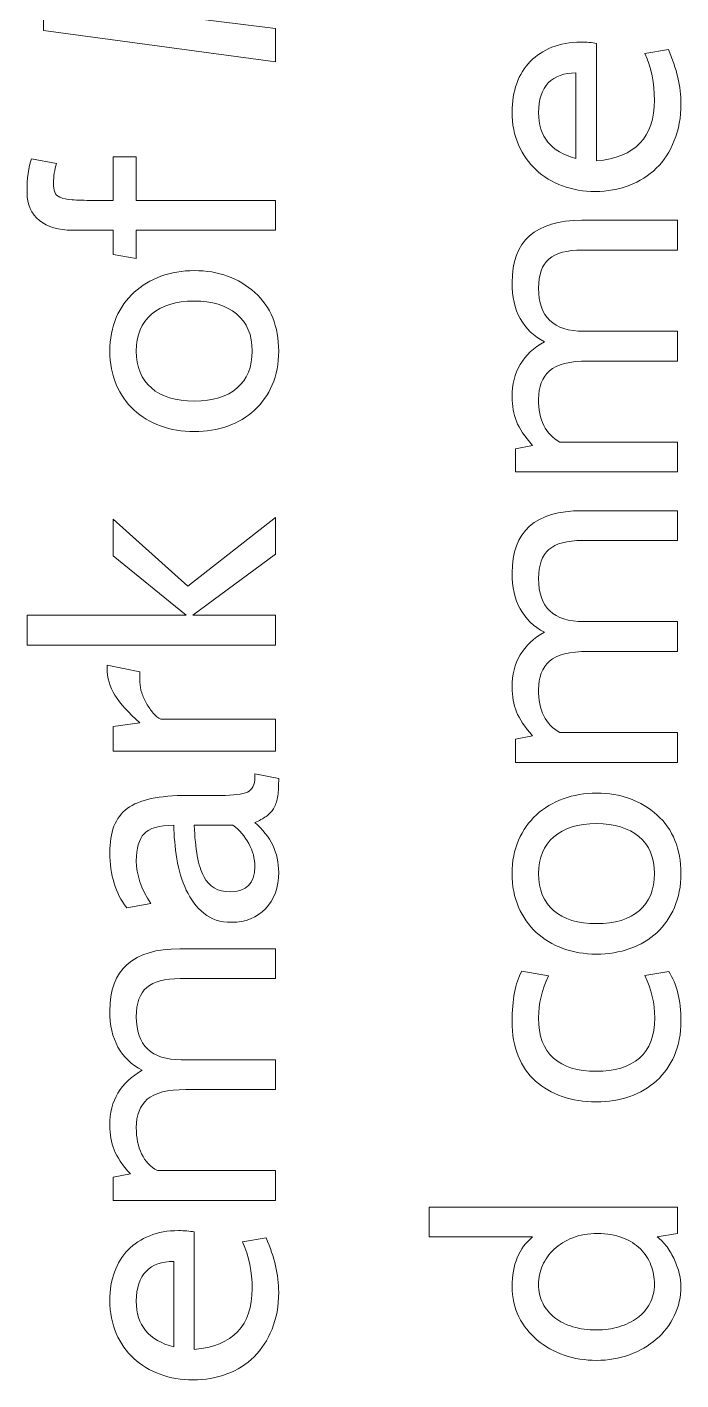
# Model space of a CAD drawing. Header units: centimetres. Extents: x -24 to 24.1, y -20.7 to 0.5.
# Drawn here: x 5.1704 to 5.3798, y -18.4395 to -18.0062 of the extents above; entities that cross this region are included whole.
import ezdxf

# ---------------------------------------------------------------- set-up
doc = ezdxf.new("R2010")
doc.units = ezdxf.units.CM
doc.header["$MEASUREMENT"] = 0
doc.layers.add('Layer 1', color=7, linetype='Continuous')

msp = doc.modelspace()

# ---------------------------------------------------------------- linework, layer by layer
at = {"layer": 'Layer 1', "color": 250, "lineweight": 9}
for points, knots in [([(5.24993, -17.941355), (5.24993, -17.941355), (5.24993, -17.951965), (5.24993, -17.951965), (5.24993, -17.951965), (5.24993, -17.951965), (5.19383, -17.958965), (5.19383, -17.958965), (5.19383, -17.958965), (5.19383, -17.958965), (5.23232, -17.979115), (5.23232, -17.979115), (5.23232, -17.979115), (5.23232, -17.979115), (5.19383, -17.999685), (5.19383, -17.999685), (5.19383, -17.999685), (5.19383, -17.999685), (5.24993, -18.006685), (5.24993, -18.006685), (5.24993, -18.006685), (5.24993, -18.006685), (5.24993, -18.017295), (5.24993, -18.017295), (5.24993, -18.017295), (5.24993, -18.017295), (5.17569, -18.007325), (5.17569, -18.007325), (5.17569, -18.007325), (5.17569, -18.007325), (5.17569, -17.998735), (5.17569, -17.998735), (5.17569, -17.998735), (5.17569, -17.998735), (5.21249, -17.979215), (5.21249, -17.979215), (5.21249, -17.979215), (5.21249, -17.979215), (5.17569, -17.959915), (5.17569, -17.959915), (5.17569, -17.959915), (5.17569, -17.959915), (5.17569, -17.951215), (5.17569, -17.951215), (5.17569, -17.951215), (5.17569, -17.951215), (5.24993, -17.941355), (5.24993, -17.941355)], [0, 0, 0, 0, 0.0769231, 0.0769231, 0.0769231, 0.0769231, 0.1538462, 0.1538462, 0.1538462, 0.1538462, 0.2307692, 0.2307692, 0.2307692, 0.2307692, 0.3076923, 0.3076923, 0.3076923, 0.3076923, 0.3846154, 0.3846154, 0.3846154, 0.3846154, 0.4615385, 0.4615385, 0.4615385, 0.4615385, 0.5384615, 0.5384615, 0.5384615, 0.5384615, 0.6153846, 0.6153846, 0.6153846, 0.6153846, 0.6923077, 0.6923077, 0.6923077, 0.6923077, 0.7692308, 0.7692308, 0.7692308, 0.7692308, 0.8461538, 0.8461538, 0.8461538, 0.8461538, 1, 1, 1, 1]), ([(5.3528, -18.011465), (5.3528, -18.011465), (5.3528, -18.049105), (5.3528, -18.049105), (5.3528, -18.049105), (5.36518, -18.047975), (5.37136, -18.041475), (5.37136, -18.029595), (5.37136, -18.029595), (5.37136, -18.024295), (5.37034, -18.019305), (5.36829, -18.014645), (5.36829, -18.014645), (5.36829, -18.014645), (5.37582, -18.013365), (5.37582, -18.013365), (5.37582, -18.013365), (5.3785, -18.019525), (5.37985, -18.025315), (5.37985, -18.030765), (5.37985, -18.030765), (5.37985, -18.035145), (5.37914, -18.039085), (5.37773, -18.042585), (5.37773, -18.042585), (5.37631, -18.046085), (5.37438, -18.049035), (5.37195, -18.051445), (5.37195, -18.051445), (5.36951, -18.053845), (5.36661, -18.055685), (5.36325, -18.056955), (5.36325, -18.056955), (5.35989, -18.058235), (5.35627, -18.058865), (5.35238, -18.058865), (5.35238, -18.058865), (5.34863, -18.058865), (5.34513, -18.058265), (5.34188, -18.057065), (5.34188, -18.057065), (5.33863, -18.055865), (5.33582, -18.054165), (5.33345, -18.051975), (5.33345, -18.051975), (5.33108, -18.049785), (5.32921, -18.047115), (5.32783, -18.043965), (5.32783, -18.043965), (5.32645, -18.040825), (5.32576, -18.037305), (5.32576, -18.033415), (5.32576, -18.033415), (5.32576, -18.030095), (5.32625, -18.027055), (5.32724, -18.024295), (5.32724, -18.024295), (5.32823, -18.021535), (5.32968, -18.019185), (5.33159, -18.017245), (5.33159, -18.017245), (5.3335, -18.015295), (5.33582, -18.013775), (5.33854, -18.012685), (5.33854, -18.012685), (5.34126, -18.011585), (5.34432, -18.011035), (5.34771, -18.011035), (5.34771, -18.011035), (5.34969, -18.011035), (5.35139, -18.011175), (5.3528, -18.011465)], [0, 0, 0, 0, 0.0526316, 0.0526316, 0.0526316, 0.0526316, 0.1052632, 0.1052632, 0.1052632, 0.1052632, 0.1578947, 0.1578947, 0.1578947, 0.1578947, 0.2105263, 0.2105263, 0.2105263, 0.2105263, 0.2631579, 0.2631579, 0.2631579, 0.2631579, 0.3157895, 0.3157895, 0.3157895, 0.3157895, 0.3684211, 0.3684211, 0.3684211, 0.3684211, 0.4210526, 0.4210526, 0.4210526, 0.4210526, 0.4736842, 0.4736842, 0.4736842, 0.4736842, 0.5263158, 0.5263158, 0.5263158, 0.5263158, 0.5789474, 0.5789474, 0.5789474, 0.5789474, 0.6315789, 0.6315789, 0.6315789, 0.6315789, 0.6842105, 0.6842105, 0.6842105, 0.6842105, 0.7368421, 0.7368421, 0.7368421, 0.7368421, 0.7894737, 0.7894737, 0.7894737, 0.7894737, 0.8421053, 0.8421053, 0.8421053, 0.8421053, 0.8947368, 0.8947368, 0.8947368, 0.8947368, 1, 1, 1, 1]), ([(5.33424, -18.033625), (5.33424, -18.041335), (5.33824, -18.046215), (5.34623, -18.048265), (5.34623, -18.048265), (5.34623, -18.048265), (5.34623, -18.020895), (5.34623, -18.020895), (5.34623, -18.020895), (5.34241, -18.020895), (5.33946, -18.021955), (5.33737, -18.024085), (5.33737, -18.024085), (5.33529, -18.026205), (5.33424, -18.029385), (5.33424, -18.033625)], [0, 0, 0, 0, 0.2, 0.2, 0.2, 0.2, 0.4, 0.4, 0.4, 0.4, 0.6, 0.6, 0.6, 0.6, 1, 1, 1, 1]), ([(5.20539, -18.047725), (5.20539, -18.047725), (5.20539, -18.061725), (5.20539, -18.061725), (5.20539, -18.061725), (5.20539, -18.061725), (5.24993, -18.061725), (5.24993, -18.061725), (5.24993, -18.061725), (5.24993, -18.061725), (5.24993, -18.071275), (5.24993, -18.071275), (5.24993, -18.071275), (5.24993, -18.071275), (5.20539, -18.071275), (5.20539, -18.071275), (5.20539, -18.071275), (5.20539, -18.071275), (5.20539, -18.080285), (5.20539, -18.080285), (5.20539, -18.080285), (5.20539, -18.080285), (5.19796, -18.079015), (5.19796, -18.079015), (5.19796, -18.079015), (5.19796, -18.079015), (5.19796, -18.071275), (5.19796, -18.071275), (5.19796, -18.071275), (5.19796, -18.071275), (5.18481, -18.071275), (5.18481, -18.071275), (5.18481, -18.071275), (5.1805, -18.071275), (5.17702, -18.070235), (5.17437, -18.068145), (5.17437, -18.068145), (5.17171, -18.066055), (5.17039, -18.063075), (5.17039, -18.059185), (5.17039, -18.059185), (5.17039, -18.054655), (5.17085, -18.051055), (5.17177, -18.048365), (5.17177, -18.048365), (5.17177, -18.048365), (5.17983, -18.049855), (5.17983, -18.049855), (5.17983, -18.049855), (5.17919, -18.051905), (5.17887, -18.054025), (5.17887, -18.056215), (5.17887, -18.056215), (5.17887, -18.057415), (5.179, -18.058365), (5.17924, -18.059075), (5.17924, -18.059075), (5.17949, -18.059785), (5.18006, -18.060335), (5.18094, -18.060725), (5.18094, -18.060725), (5.18182, -18.061105), (5.18312, -18.061375), (5.18481, -18.061515), (5.18481, -18.061515), (5.18651, -18.061655), (5.18877, -18.061725), (5.1916, -18.061725), (5.1916, -18.061725), (5.1916, -18.061725), (5.19796, -18.061725), (5.19796, -18.061725), (5.19796, -18.061725), (5.19796, -18.061725), (5.19796, -18.047725), (5.19796, -18.047725), (5.19796, -18.047725), (5.19796, -18.047725), (5.20539, -18.047725), (5.20539, -18.047725)], [0, 0, 0, 0, 0.047619, 0.047619, 0.047619, 0.047619, 0.0952381, 0.0952381, 0.0952381, 0.0952381, 0.1428571, 0.1428571, 0.1428571, 0.1428571, 0.1904762, 0.1904762, 0.1904762, 0.1904762, 0.2380952, 0.2380952, 0.2380952, 0.2380952, 0.2857143, 0.2857143, 0.2857143, 0.2857143, 0.3333333, 0.3333333, 0.3333333, 0.3333333, 0.3809524, 0.3809524, 0.3809524, 0.3809524, 0.4285714, 0.4285714, 0.4285714, 0.4285714, 0.4761905, 0.4761905, 0.4761905, 0.4761905, 0.5238095, 0.5238095, 0.5238095, 0.5238095, 0.5714286, 0.5714286, 0.5714286, 0.5714286, 0.6190476, 0.6190476, 0.6190476, 0.6190476, 0.6666667, 0.6666667, 0.6666667, 0.6666667, 0.7142857, 0.7142857, 0.7142857, 0.7142857, 0.7619048, 0.7619048, 0.7619048, 0.7619048, 0.8095238, 0.8095238, 0.8095238, 0.8095238, 0.8571429, 0.8571429, 0.8571429, 0.8571429, 0.9047619, 0.9047619, 0.9047619, 0.9047619, 1, 1, 1, 1]), ([(5.37879, -18.068095), (5.37879, -18.068095), (5.37879, -18.077635), (5.37879, -18.077635), (5.37879, -18.077635), (5.37879, -18.077635), (5.34824, -18.077635), (5.34824, -18.077635), (5.34824, -18.077635), (5.34336, -18.077635), (5.33981, -18.078595), (5.33758, -18.080505), (5.33758, -18.080505), (5.33536, -18.082415), (5.33424, -18.085525), (5.33424, -18.089835), (5.33424, -18.089835), (5.33424, -18.099025), (5.33905, -18.103625), (5.34867, -18.103625), (5.34867, -18.103625), (5.34867, -18.103625), (5.37879, -18.103625), (5.37879, -18.103625), (5.37879, -18.103625), (5.37879, -18.103625), (5.37879, -18.113165), (5.37879, -18.113165), (5.37879, -18.113165), (5.37879, -18.113165), (5.35015, -18.113165), (5.35015, -18.113165), (5.35015, -18.113165), (5.34421, -18.113165), (5.34008, -18.114205), (5.33774, -18.116295), (5.33774, -18.116295), (5.33541, -18.118385), (5.33424, -18.121405), (5.33424, -18.125365), (5.33424, -18.125365), (5.33424, -18.132005), (5.33651, -18.136605), (5.34103, -18.139145), (5.34103, -18.139145), (5.34103, -18.139145), (5.37879, -18.139145), (5.37879, -18.139145), (5.37879, -18.139145), (5.37879, -18.139145), (5.37879, -18.148695), (5.37879, -18.148695), (5.37879, -18.148695), (5.37879, -18.148695), (5.32682, -18.148695), (5.32682, -18.148695), (5.32682, -18.148695), (5.32682, -18.148695), (5.32682, -18.141275), (5.32682, -18.141275), (5.32682, -18.141275), (5.32682, -18.141275), (5.33233, -18.140215), (5.33233, -18.140215), (5.33233, -18.140215), (5.32979, -18.137385), (5.32806, -18.134805), (5.32714, -18.132465), (5.32714, -18.132465), (5.32622, -18.130135), (5.32576, -18.127515), (5.32576, -18.124625), (5.32576, -18.124625), (5.32576, -18.116705), (5.32922, -18.110835), (5.33615, -18.107015), (5.33615, -18.107015), (5.32922, -18.103415), (5.32576, -18.097085), (5.32576, -18.088035), (5.32576, -18.088035), (5.32576, -18.074735), (5.33322, -18.068095), (5.34814, -18.068095), (5.34814, -18.068095), (5.34814, -18.068095), (5.37879, -18.068095), (5.37879, -18.068095)], [0, 0, 0, 0, 0.0434783, 0.0434783, 0.0434783, 0.0434783, 0.0869565, 0.0869565, 0.0869565, 0.0869565, 0.1304348, 0.1304348, 0.1304348, 0.1304348, 0.173913, 0.173913, 0.173913, 0.173913, 0.2173913, 0.2173913, 0.2173913, 0.2173913, 0.2608696, 0.2608696, 0.2608696, 0.2608696, 0.3043478, 0.3043478, 0.3043478, 0.3043478, 0.3478261, 0.3478261, 0.3478261, 0.3478261, 0.3913043, 0.3913043, 0.3913043, 0.3913043, 0.4347826, 0.4347826, 0.4347826, 0.4347826, 0.4782609, 0.4782609, 0.4782609, 0.4782609, 0.5217391, 0.5217391, 0.5217391, 0.5217391, 0.5652174, 0.5652174, 0.5652174, 0.5652174, 0.6086957, 0.6086957, 0.6086957, 0.6086957, 0.6521739, 0.6521739, 0.6521739, 0.6521739, 0.6956522, 0.6956522, 0.6956522, 0.6956522, 0.7391304, 0.7391304, 0.7391304, 0.7391304, 0.7826087, 0.7826087, 0.7826087, 0.7826087, 0.826087, 0.826087, 0.826087, 0.826087, 0.8695652, 0.8695652, 0.8695652, 0.8695652, 0.9130435, 0.9130435, 0.9130435, 0.9130435, 1, 1, 1, 1]), ([(5.24335, -18.091215), (5.24844, -18.095805), (5.25099, -18.102065), (5.25099, -18.109985), (5.25099, -18.109985), (5.25099, -18.114015), (5.2503, -18.117615), (5.24892, -18.120805), (5.24892, -18.120805), (5.24754, -18.123985), (5.24565, -18.126685), (5.24325, -18.128915), (5.24325, -18.128915), (5.24084, -18.131145), (5.23798, -18.132835), (5.23466, -18.134005), (5.23466, -18.134005), (5.23133, -18.135175), (5.22776, -18.135755), (5.22395, -18.135755), (5.22395, -18.135755), (5.22006, -18.135755), (5.21647, -18.135155), (5.21318, -18.133955), (5.21318, -18.133955), (5.20989, -18.132755), (5.20705, -18.131035), (5.20464, -18.128805), (5.20464, -18.128805), (5.20224, -18.126585), (5.20035, -18.123875), (5.19897, -18.120695), (5.19897, -18.120695), (5.19759, -18.117515), (5.1969, -18.113945), (5.1969, -18.109985), (5.1969, -18.109985), (5.1969, -18.106025), (5.19759, -18.102455), (5.19897, -18.099275), (5.19897, -18.099275), (5.20035, -18.096095), (5.20226, -18.093385), (5.2047, -18.091155), (5.2047, -18.091155), (5.20714, -18.088935), (5.21, -18.087215), (5.21329, -18.086015), (5.21329, -18.086015), (5.21657, -18.084815), (5.22013, -18.084215), (5.22395, -18.084215), (5.22395, -18.084215), (5.23172, -18.084215), (5.23819, -18.086545), (5.24335, -18.091215)], [0, 0, 0, 0, 0.0666667, 0.0666667, 0.0666667, 0.0666667, 0.1333333, 0.1333333, 0.1333333, 0.1333333, 0.2, 0.2, 0.2, 0.2, 0.2666667, 0.2666667, 0.2666667, 0.2666667, 0.3333333, 0.3333333, 0.3333333, 0.3333333, 0.4, 0.4, 0.4, 0.4, 0.4666667, 0.4666667, 0.4666667, 0.4666667, 0.5333333, 0.5333333, 0.5333333, 0.5333333, 0.6, 0.6, 0.6, 0.6, 0.6666667, 0.6666667, 0.6666667, 0.6666667, 0.7333333, 0.7333333, 0.7333333, 0.7333333, 0.8, 0.8, 0.8, 0.8, 0.8666667, 0.8666667, 0.8666667, 0.8666667, 1, 1, 1, 1]), ([(5.21027, -18.098215), (5.20701, -18.100965), (5.20539, -18.104895), (5.20539, -18.109985), (5.20539, -18.109985), (5.20539, -18.115075), (5.20699, -18.119015), (5.21021, -18.121805), (5.21021, -18.121805), (5.21343, -18.124605), (5.21801, -18.125995), (5.22395, -18.125995), (5.22395, -18.125995), (5.22988, -18.125995), (5.23446, -18.124605), (5.23768, -18.121805), (5.23768, -18.121805), (5.2409, -18.119015), (5.24251, -18.115075), (5.24251, -18.109985), (5.24251, -18.109985), (5.24251, -18.104825), (5.24084, -18.100865), (5.23752, -18.098105), (5.23752, -18.098105), (5.2342, -18.095345), (5.22967, -18.093965), (5.22395, -18.093965), (5.22395, -18.093965), (5.21808, -18.093965), (5.21352, -18.095385), (5.21027, -18.098215)], [0, 0, 0, 0, 0.1111111, 0.1111111, 0.1111111, 0.1111111, 0.2222222, 0.2222222, 0.2222222, 0.2222222, 0.3333333, 0.3333333, 0.3333333, 0.3333333, 0.4444444, 0.4444444, 0.4444444, 0.4444444, 0.5555556, 0.5555556, 0.5555556, 0.5555556, 0.6666667, 0.6666667, 0.6666667, 0.6666667, 0.7777778, 0.7777778, 0.7777778, 0.7777778, 1, 1, 1, 1]), ([(5.37879, -18.161105), (5.37879, -18.161105), (5.37879, -18.170645), (5.37879, -18.170645), (5.37879, -18.170645), (5.37879, -18.170645), (5.34824, -18.170645), (5.34824, -18.170645), (5.34824, -18.170645), (5.34336, -18.170645), (5.33981, -18.171605), (5.33758, -18.173515), (5.33758, -18.173515), (5.33536, -18.175425), (5.33424, -18.178535), (5.33424, -18.182845), (5.33424, -18.182845), (5.33424, -18.192035), (5.33905, -18.196635), (5.34867, -18.196635), (5.34867, -18.196635), (5.34867, -18.196635), (5.37879, -18.196635), (5.37879, -18.196635), (5.37879, -18.196635), (5.37879, -18.196635), (5.37879, -18.206175), (5.37879, -18.206175), (5.37879, -18.206175), (5.37879, -18.206175), (5.35015, -18.206175), (5.35015, -18.206175), (5.35015, -18.206175), (5.34421, -18.206175), (5.34008, -18.207215), (5.33774, -18.209305), (5.33774, -18.209305), (5.33541, -18.211395), (5.33424, -18.214415), (5.33424, -18.218375), (5.33424, -18.218375), (5.33424, -18.225015), (5.33651, -18.229615), (5.34103, -18.232155), (5.34103, -18.232155), (5.34103, -18.232155), (5.37879, -18.232155), (5.37879, -18.232155), (5.37879, -18.232155), (5.37879, -18.232155), (5.37879, -18.241705), (5.37879, -18.241705), (5.37879, -18.241705), (5.37879, -18.241705), (5.32682, -18.241705), (5.32682, -18.241705), (5.32682, -18.241705), (5.32682, -18.241705), (5.32682, -18.234285), (5.32682, -18.234285), (5.32682, -18.234285), (5.32682, -18.234285), (5.33233, -18.233225), (5.33233, -18.233225), (5.33233, -18.233225), (5.32979, -18.230395), (5.32806, -18.227815), (5.32714, -18.225475), (5.32714, -18.225475), (5.32622, -18.223145), (5.32576, -18.220525), (5.32576, -18.217635), (5.32576, -18.217635), (5.32576, -18.209715), (5.32922, -18.203845), (5.33615, -18.200025), (5.33615, -18.200025), (5.32922, -18.196425), (5.32576, -18.190095), (5.32576, -18.181045), (5.32576, -18.181045), (5.32576, -18.167745), (5.33322, -18.161105), (5.34814, -18.161105), (5.34814, -18.161105), (5.34814, -18.161105), (5.37879, -18.161105), (5.37879, -18.161105)], [0, 0, 0, 0, 0.0434783, 0.0434783, 0.0434783, 0.0434783, 0.0869565, 0.0869565, 0.0869565, 0.0869565, 0.1304348, 0.1304348, 0.1304348, 0.1304348, 0.173913, 0.173913, 0.173913, 0.173913, 0.2173913, 0.2173913, 0.2173913, 0.2173913, 0.2608696, 0.2608696, 0.2608696, 0.2608696, 0.3043478, 0.3043478, 0.3043478, 0.3043478, 0.3478261, 0.3478261, 0.3478261, 0.3478261, 0.3913043, 0.3913043, 0.3913043, 0.3913043, 0.4347826, 0.4347826, 0.4347826, 0.4347826, 0.4782609, 0.4782609, 0.4782609, 0.4782609, 0.5217391, 0.5217391, 0.5217391, 0.5217391, 0.5652174, 0.5652174, 0.5652174, 0.5652174, 0.6086957, 0.6086957, 0.6086957, 0.6086957, 0.6521739, 0.6521739, 0.6521739, 0.6521739, 0.6956522, 0.6956522, 0.6956522, 0.6956522, 0.7391304, 0.7391304, 0.7391304, 0.7391304, 0.7826087, 0.7826087, 0.7826087, 0.7826087, 0.826087, 0.826087, 0.826087, 0.826087, 0.8695652, 0.8695652, 0.8695652, 0.8695652, 0.9130435, 0.9130435, 0.9130435, 0.9130435, 1, 1, 1, 1]), ([(5.24993, -18.194615), (5.24993, -18.194615), (5.24993, -18.204165), (5.24993, -18.204165), (5.24993, -18.204165), (5.24993, -18.204165), (5.17039, -18.204165), (5.17039, -18.204165), (5.17039, -18.204165), (5.17039, -18.204165), (5.17039, -18.194615), (5.17039, -18.194615), (5.17039, -18.194615), (5.17039, -18.194615), (5.22135, -18.194615), (5.22135, -18.194615), (5.22135, -18.194615), (5.22135, -18.194615), (5.19796, -18.175525), (5.19796, -18.175525), (5.19796, -18.175525), (5.19796, -18.175525), (5.19796, -18.163855), (5.19796, -18.163855), (5.19796, -18.163855), (5.19796, -18.163855), (5.22188, -18.185285), (5.22188, -18.185285), (5.22188, -18.185285), (5.22188, -18.185285), (5.24993, -18.163325), (5.24993, -18.163325), (5.24993, -18.163325), (5.24993, -18.163325), (5.24993, -18.174995), (5.24993, -18.174995), (5.24993, -18.174995), (5.24993, -18.174995), (5.22347, -18.194615), (5.22347, -18.194615), (5.22347, -18.194615), (5.22347, -18.194615), (5.24993, -18.194615), (5.24993, -18.194615)], [0, 0, 0, 0, 0.0833333, 0.0833333, 0.0833333, 0.0833333, 0.1666667, 0.1666667, 0.1666667, 0.1666667, 0.25, 0.25, 0.25, 0.25, 0.3333333, 0.3333333, 0.3333333, 0.3333333, 0.4166667, 0.4166667, 0.4166667, 0.4166667, 0.5, 0.5, 0.5, 0.5, 0.5833333, 0.5833333, 0.5833333, 0.5833333, 0.6666667, 0.6666667, 0.6666667, 0.6666667, 0.75, 0.75, 0.75, 0.75, 0.8333333, 0.8333333, 0.8333333, 0.8333333, 1, 1, 1, 1]), ([(5.19605, -18.210625), (5.19605, -18.210625), (5.20655, -18.212755), (5.20655, -18.212755), (5.20655, -18.212755), (5.20655, -18.212755), (5.20655, -18.216035), (5.20655, -18.216035), (5.20655, -18.216035), (5.20655, -18.217095), (5.20675, -18.218225), (5.20714, -18.219435), (5.20714, -18.219435), (5.20752, -18.220635), (5.20804, -18.221785), (5.20867, -18.222875), (5.20867, -18.222875), (5.20931, -18.223975), (5.21002, -18.224985), (5.2108, -18.225905), (5.2108, -18.225905), (5.21157, -18.226815), (5.21239, -18.227495), (5.21323, -18.227915), (5.21323, -18.227915), (5.21323, -18.227915), (5.24993, -18.227915), (5.24993, -18.227915), (5.24993, -18.227915), (5.24993, -18.227915), (5.24993, -18.238095), (5.24993, -18.238095), (5.24993, -18.238095), (5.24993, -18.238095), (5.19796, -18.238095), (5.19796, -18.238095), (5.19796, -18.238095), (5.19796, -18.238095), (5.19796, -18.230245), (5.19796, -18.230245), (5.19796, -18.230245), (5.19796, -18.230245), (5.20655, -18.229085), (5.20655, -18.229085), (5.20655, -18.229085), (5.20288, -18.225835), (5.20021, -18.222875), (5.19855, -18.220225), (5.19855, -18.220225), (5.19688, -18.217575), (5.19605, -18.214655), (5.19605, -18.211475), (5.19605, -18.211475), (5.19605, -18.211475), (5.19605, -18.210625), (5.19605, -18.210625)], [0, 0, 0, 0, 0.0666667, 0.0666667, 0.0666667, 0.0666667, 0.1333333, 0.1333333, 0.1333333, 0.1333333, 0.2, 0.2, 0.2, 0.2, 0.2666667, 0.2666667, 0.2666667, 0.2666667, 0.3333333, 0.3333333, 0.3333333, 0.3333333, 0.4, 0.4, 0.4, 0.4, 0.4666667, 0.4666667, 0.4666667, 0.4666667, 0.5333333, 0.5333333, 0.5333333, 0.5333333, 0.6, 0.6, 0.6, 0.6, 0.6666667, 0.6666667, 0.6666667, 0.6666667, 0.7333333, 0.7333333, 0.7333333, 0.7333333, 0.8, 0.8, 0.8, 0.8, 0.8666667, 0.8666667, 0.8666667, 0.8666667, 1, 1, 1, 1]), ([(5.24335, -18.245415), (5.24335, -18.245415), (5.25099, -18.246905), (5.25099, -18.246905), (5.25099, -18.246905), (5.25099, -18.246905), (5.25099, -18.247645), (5.25099, -18.247645), (5.25099, -18.247645), (5.25099, -18.249765), (5.25087, -18.251535), (5.25062, -18.252945), (5.25062, -18.252945), (5.25037, -18.254355), (5.24995, -18.255565), (5.24935, -18.256555), (5.24935, -18.256555), (5.24875, -18.257535), (5.24795, -18.258375), (5.24696, -18.259045), (5.24696, -18.259045), (5.24597, -18.259715), (5.24477, -18.260365), (5.24335, -18.261005), (5.24335, -18.261005), (5.24844, -18.265385), (5.25099, -18.270695), (5.25099, -18.276915), (5.25099, -18.276915), (5.25099, -18.281795), (5.24959, -18.285675), (5.2468, -18.288575), (5.2468, -18.288575), (5.24401, -18.291475), (5.24038, -18.292925), (5.23593, -18.292925), (5.23593, -18.292925), (5.23232, -18.292925), (5.22936, -18.291955), (5.22702, -18.290015), (5.22702, -18.290015), (5.22469, -18.288065), (5.22281, -18.285595), (5.2214, -18.282585), (5.2214, -18.282585), (5.21999, -18.279585), (5.21898, -18.276245), (5.21838, -18.272565), (5.21838, -18.272565), (5.21778, -18.268885), (5.21744, -18.265315), (5.21737, -18.261855), (5.21737, -18.261855), (5.2127, -18.261855), (5.20954, -18.262755), (5.20788, -18.264555), (5.20788, -18.264555), (5.20622, -18.266365), (5.20539, -18.269245), (5.20539, -18.273205), (5.20539, -18.273205), (5.20539, -18.277725), (5.20694, -18.282285), (5.21005, -18.286885), (5.21005, -18.286885), (5.21005, -18.286885), (5.20231, -18.288265), (5.20231, -18.288265), (5.20231, -18.288265), (5.19871, -18.283595), (5.1969, -18.277725), (5.1969, -18.270655), (5.1969, -18.270655), (5.1969, -18.267335), (5.19734, -18.264505), (5.19823, -18.262175), (5.19823, -18.262175), (5.19911, -18.259835), (5.20053, -18.257945), (5.20247, -18.256495), (5.20247, -18.256495), (5.20441, -18.255045), (5.20698, -18.253985), (5.21016, -18.253315), (5.21016, -18.253315), (5.21334, -18.252645), (5.21723, -18.252305), (5.22182, -18.252305), (5.22182, -18.252305), (5.22182, -18.252305), (5.23243, -18.252305), (5.23243, -18.252305), (5.23243, -18.252305), (5.23653, -18.252305), (5.23938, -18.251955), (5.24097, -18.251245), (5.24097, -18.251245), (5.24256, -18.250545), (5.24335, -18.248915), (5.24335, -18.246365), (5.24335, -18.246365), (5.24335, -18.246365), (5.24335, -18.245415), (5.24335, -18.245415)], [0, 0, 0, 0, 0.037037, 0.037037, 0.037037, 0.037037, 0.0740741, 0.0740741, 0.0740741, 0.0740741, 0.1111111, 0.1111111, 0.1111111, 0.1111111, 0.1481481, 0.1481481, 0.1481481, 0.1481481, 0.1851852, 0.1851852, 0.1851852, 0.1851852, 0.2222222, 0.2222222, 0.2222222, 0.2222222, 0.2592593, 0.2592593, 0.2592593, 0.2592593, 0.2962963, 0.2962963, 0.2962963, 0.2962963, 0.3333333, 0.3333333, 0.3333333, 0.3333333, 0.3703704, 0.3703704, 0.3703704, 0.3703704, 0.4074074, 0.4074074, 0.4074074, 0.4074074, 0.4444444, 0.4444444, 0.4444444, 0.4444444, 0.4814815, 0.4814815, 0.4814815, 0.4814815, 0.5185185, 0.5185185, 0.5185185, 0.5185185, 0.5555556, 0.5555556, 0.5555556, 0.5555556, 0.5925926, 0.5925926, 0.5925926, 0.5925926, 0.6296296, 0.6296296, 0.6296296, 0.6296296, 0.6666667, 0.6666667, 0.6666667, 0.6666667, 0.7037037, 0.7037037, 0.7037037, 0.7037037, 0.7407407, 0.7407407, 0.7407407, 0.7407407, 0.7777778, 0.7777778, 0.7777778, 0.7777778, 0.8148148, 0.8148148, 0.8148148, 0.8148148, 0.8518519, 0.8518519, 0.8518519, 0.8518519, 0.8888889, 0.8888889, 0.8888889, 0.8888889, 0.9259259, 0.9259259, 0.9259259, 0.9259259, 1, 1, 1, 1]), ([(5.37221, -18.258565), (5.3773, -18.263165), (5.37985, -18.269425), (5.37985, -18.277335), (5.37985, -18.277335), (5.37985, -18.281365), (5.37916, -18.284975), (5.37778, -18.288155), (5.37778, -18.288155), (5.3764, -18.291335), (5.37451, -18.294045), (5.3721, -18.296275), (5.3721, -18.296275), (5.3697, -18.298495), (5.36684, -18.300195), (5.36351, -18.301365), (5.36351, -18.301365), (5.36019, -18.302525), (5.35662, -18.303115), (5.3528, -18.303115), (5.3528, -18.303115), (5.34891, -18.303115), (5.34533, -18.302505), (5.34204, -18.301305), (5.34204, -18.301305), (5.33875, -18.300105), (5.3359, -18.298395), (5.3335, -18.296165), (5.3335, -18.296165), (5.3311, -18.293935), (5.32921, -18.291235), (5.32783, -18.288055), (5.32783, -18.288055), (5.32645, -18.284865), (5.32576, -18.281295), (5.32576, -18.277335), (5.32576, -18.277335), (5.32576, -18.273385), (5.32645, -18.269805), (5.32783, -18.266625), (5.32783, -18.266625), (5.32921, -18.263445), (5.33111, -18.260745), (5.33355, -18.258515), (5.33355, -18.258515), (5.33599, -18.256285), (5.33886, -18.254575), (5.34214, -18.253375), (5.34214, -18.253375), (5.34543, -18.252165), (5.34899, -18.251565), (5.3528, -18.251565), (5.3528, -18.251565), (5.36058, -18.251565), (5.36705, -18.253905), (5.37221, -18.258565)], [0, 0, 0, 0, 0.0666667, 0.0666667, 0.0666667, 0.0666667, 0.1333333, 0.1333333, 0.1333333, 0.1333333, 0.2, 0.2, 0.2, 0.2, 0.2666667, 0.2666667, 0.2666667, 0.2666667, 0.3333333, 0.3333333, 0.3333333, 0.3333333, 0.4, 0.4, 0.4, 0.4, 0.4666667, 0.4666667, 0.4666667, 0.4666667, 0.5333333, 0.5333333, 0.5333333, 0.5333333, 0.6, 0.6, 0.6, 0.6, 0.6666667, 0.6666667, 0.6666667, 0.6666667, 0.7333333, 0.7333333, 0.7333333, 0.7333333, 0.8, 0.8, 0.8, 0.8, 0.8666667, 0.8666667, 0.8666667, 0.8666667, 1, 1, 1, 1]), ([(5.23635, -18.261855), (5.23635, -18.261855), (5.22395, -18.261855), (5.22395, -18.261855), (5.22395, -18.261855), (5.22423, -18.269485), (5.22524, -18.274955), (5.22697, -18.278235), (5.22697, -18.278235), (5.2287, -18.281525), (5.23151, -18.283175), (5.2354, -18.283175), (5.2354, -18.283175), (5.2407, -18.283175), (5.24335, -18.280485), (5.24335, -18.275115), (5.24335, -18.275115), (5.24335, -18.272565), (5.24272, -18.270105), (5.24145, -18.267735), (5.24145, -18.267735), (5.24017, -18.265375), (5.23848, -18.263405), (5.23635, -18.261855)], [0, 0, 0, 0, 0.1428571, 0.1428571, 0.1428571, 0.1428571, 0.2857143, 0.2857143, 0.2857143, 0.2857143, 0.4285714, 0.4285714, 0.4285714, 0.4285714, 0.5714286, 0.5714286, 0.5714286, 0.5714286, 0.7142857, 0.7142857, 0.7142857, 0.7142857, 1, 1, 1, 1]), ([(5.33912, -18.265565), (5.33587, -18.268325), (5.33424, -18.272245), (5.33424, -18.277335), (5.33424, -18.277335), (5.33424, -18.282435), (5.33585, -18.286375), (5.33907, -18.289165), (5.33907, -18.289165), (5.34229, -18.291955), (5.34686, -18.293355), (5.3528, -18.293355), (5.3528, -18.293355), (5.35874, -18.293355), (5.36332, -18.291955), (5.36654, -18.289165), (5.36654, -18.289165), (5.36975, -18.286375), (5.37136, -18.282435), (5.37136, -18.277335), (5.37136, -18.277335), (5.37136, -18.272175), (5.3697, -18.268215), (5.36638, -18.265465), (5.36638, -18.265465), (5.36305, -18.262705), (5.35853, -18.261325), (5.3528, -18.261325), (5.3528, -18.261325), (5.34693, -18.261325), (5.34237, -18.262735), (5.33912, -18.265565)], [0, 0, 0, 0, 0.1111111, 0.1111111, 0.1111111, 0.1111111, 0.2222222, 0.2222222, 0.2222222, 0.2222222, 0.3333333, 0.3333333, 0.3333333, 0.3333333, 0.4444444, 0.4444444, 0.4444444, 0.4444444, 0.5555556, 0.5555556, 0.5555556, 0.5555556, 0.6666667, 0.6666667, 0.6666667, 0.6666667, 0.7777778, 0.7777778, 0.7777778, 0.7777778, 1, 1, 1, 1]), ([(5.24993, -18.301415), (5.24993, -18.301415), (5.24993, -18.310955), (5.24993, -18.310955), (5.24993, -18.310955), (5.24993, -18.310955), (5.21939, -18.310955), (5.21939, -18.310955), (5.21939, -18.310955), (5.21451, -18.310955), (5.21095, -18.311915), (5.20873, -18.313815), (5.20873, -18.313815), (5.2065, -18.315725), (5.20539, -18.318845), (5.20539, -18.323155), (5.20539, -18.323155), (5.20539, -18.332345), (5.21019, -18.336945), (5.21981, -18.336945), (5.21981, -18.336945), (5.21981, -18.336945), (5.24993, -18.336945), (5.24993, -18.336945), (5.24993, -18.336945), (5.24993, -18.336945), (5.24993, -18.346485), (5.24993, -18.346485), (5.24993, -18.346485), (5.24993, -18.346485), (5.22129, -18.346485), (5.22129, -18.346485), (5.22129, -18.346485), (5.21536, -18.346485), (5.21122, -18.347525), (5.20889, -18.349615), (5.20889, -18.349615), (5.20655, -18.351695), (5.20539, -18.354725), (5.20539, -18.358685), (5.20539, -18.358685), (5.20539, -18.365325), (5.20765, -18.369925), (5.21217, -18.372465), (5.21217, -18.372465), (5.21217, -18.372465), (5.24993, -18.372465), (5.24993, -18.372465), (5.24993, -18.372465), (5.24993, -18.372465), (5.24993, -18.382015), (5.24993, -18.382015), (5.24993, -18.382015), (5.24993, -18.382015), (5.19796, -18.382015), (5.19796, -18.382015), (5.19796, -18.382015), (5.19796, -18.382015), (5.19796, -18.374585), (5.19796, -18.374585), (5.19796, -18.374585), (5.19796, -18.374585), (5.20348, -18.373525), (5.20348, -18.373525), (5.20348, -18.373525), (5.20093, -18.370705), (5.1992, -18.368125), (5.19828, -18.365785), (5.19828, -18.365785), (5.19736, -18.363455), (5.1969, -18.360835), (5.1969, -18.357935), (5.1969, -18.357935), (5.1969, -18.350015), (5.20037, -18.344155), (5.2073, -18.340335), (5.2073, -18.340335), (5.20037, -18.336725), (5.1969, -18.330405), (5.1969, -18.321355), (5.1969, -18.321355), (5.1969, -18.308055), (5.20436, -18.301415), (5.21928, -18.301415), (5.21928, -18.301415), (5.21928, -18.301415), (5.24993, -18.301415), (5.24993, -18.301415)], [0, 0, 0, 0, 0.0434783, 0.0434783, 0.0434783, 0.0434783, 0.0869565, 0.0869565, 0.0869565, 0.0869565, 0.1304348, 0.1304348, 0.1304348, 0.1304348, 0.173913, 0.173913, 0.173913, 0.173913, 0.2173913, 0.2173913, 0.2173913, 0.2173913, 0.2608696, 0.2608696, 0.2608696, 0.2608696, 0.3043478, 0.3043478, 0.3043478, 0.3043478, 0.3478261, 0.3478261, 0.3478261, 0.3478261, 0.3913043, 0.3913043, 0.3913043, 0.3913043, 0.4347826, 0.4347826, 0.4347826, 0.4347826, 0.4782609, 0.4782609, 0.4782609, 0.4782609, 0.5217391, 0.5217391, 0.5217391, 0.5217391, 0.5652174, 0.5652174, 0.5652174, 0.5652174, 0.6086957, 0.6086957, 0.6086957, 0.6086957, 0.6521739, 0.6521739, 0.6521739, 0.6521739, 0.6956522, 0.6956522, 0.6956522, 0.6956522, 0.7391304, 0.7391304, 0.7391304, 0.7391304, 0.7826087, 0.7826087, 0.7826087, 0.7826087, 0.826087, 0.826087, 0.826087, 0.826087, 0.8695652, 0.8695652, 0.8695652, 0.8695652, 0.9130435, 0.9130435, 0.9130435, 0.9130435, 1, 1, 1, 1]), ([(5.37985, -18.324535), (5.37985, -18.328705), (5.37916, -18.332385), (5.37778, -18.335565), (5.37778, -18.335565), (5.3764, -18.338745), (5.37449, -18.341445), (5.37205, -18.343675), (5.37205, -18.343675), (5.36961, -18.345905), (5.36675, -18.347585), (5.36346, -18.348715), (5.36346, -18.348715), (5.36017, -18.349845), (5.35658, -18.350415), (5.3527, -18.350415), (5.3527, -18.350415), (5.34874, -18.350415), (5.34511, -18.349845), (5.34183, -18.348715), (5.34183, -18.348715), (5.33854, -18.347585), (5.33569, -18.345935), (5.33329, -18.343785), (5.33329, -18.343785), (5.33089, -18.341625), (5.32903, -18.338935), (5.32772, -18.335725), (5.32772, -18.335725), (5.32641, -18.332505), (5.32576, -18.328815), (5.32576, -18.324635), (5.32576, -18.324635), (5.32576, -18.317715), (5.32678, -18.312375), (5.32883, -18.308625), (5.32883, -18.308625), (5.32883, -18.308625), (5.33743, -18.310115), (5.33743, -18.310115), (5.33743, -18.310115), (5.3353, -18.314495), (5.33424, -18.318985), (5.33424, -18.323575), (5.33424, -18.323575), (5.33424, -18.329305), (5.33583, -18.333585), (5.33902, -18.336415), (5.33902, -18.336415), (5.3422, -18.339245), (5.34676, -18.340655), (5.3527, -18.340655), (5.3527, -18.340655), (5.35864, -18.340655), (5.36325, -18.339245), (5.36654, -18.336415), (5.36654, -18.336415), (5.36983, -18.333585), (5.37147, -18.329305), (5.37147, -18.323575), (5.37147, -18.323575), (5.37147, -18.318915), (5.37041, -18.314385), (5.36829, -18.310005), (5.36829, -18.310005), (5.36829, -18.310005), (5.37592, -18.308735), (5.37592, -18.308735), (5.37592, -18.308735), (5.37854, -18.312615), (5.37985, -18.317885), (5.37985, -18.324535)], [0, 0, 0, 0, 0.0526316, 0.0526316, 0.0526316, 0.0526316, 0.1052632, 0.1052632, 0.1052632, 0.1052632, 0.1578947, 0.1578947, 0.1578947, 0.1578947, 0.2105263, 0.2105263, 0.2105263, 0.2105263, 0.2631579, 0.2631579, 0.2631579, 0.2631579, 0.3157895, 0.3157895, 0.3157895, 0.3157895, 0.3684211, 0.3684211, 0.3684211, 0.3684211, 0.4210526, 0.4210526, 0.4210526, 0.4210526, 0.4736842, 0.4736842, 0.4736842, 0.4736842, 0.5263158, 0.5263158, 0.5263158, 0.5263158, 0.5789474, 0.5789474, 0.5789474, 0.5789474, 0.6315789, 0.6315789, 0.6315789, 0.6315789, 0.6842105, 0.6842105, 0.6842105, 0.6842105, 0.7368421, 0.7368421, 0.7368421, 0.7368421, 0.7894737, 0.7894737, 0.7894737, 0.7894737, 0.8421053, 0.8421053, 0.8421053, 0.8421053, 0.8947368, 0.8947368, 0.8947368, 0.8947368, 1, 1, 1, 1]), ([(5.37879, -18.384135), (5.37879, -18.384135), (5.37879, -18.392615), (5.37879, -18.392615), (5.37879, -18.392615), (5.37879, -18.392615), (5.37221, -18.393685), (5.37221, -18.393685), (5.37221, -18.393685), (5.37341, -18.394525), (5.37447, -18.395605), (5.37539, -18.396915), (5.37539, -18.396915), (5.37631, -18.398225), (5.37711, -18.399605), (5.37778, -18.401055), (5.37778, -18.401055), (5.37845, -18.402505), (5.37896, -18.403965), (5.37932, -18.405455), (5.37932, -18.405455), (5.37967, -18.406935), (5.37985, -18.408315), (5.37985, -18.409585), (5.37985, -18.409585), (5.37985, -18.412915), (5.37914, -18.416025), (5.37773, -18.418925), (5.37773, -18.418925), (5.37631, -18.421825), (5.37438, -18.424335), (5.37195, -18.426455), (5.37195, -18.426455), (5.36951, -18.428575), (5.36664, -18.430235), (5.36336, -18.431435), (5.36336, -18.431435), (5.36007, -18.432635), (5.35655, -18.433235), (5.3528, -18.433235), (5.3528, -18.433235), (5.3492, -18.433235), (5.34575, -18.432675), (5.34246, -18.431545), (5.34246, -18.431545), (5.33917, -18.430415), (5.33629, -18.428805), (5.33382, -18.426715), (5.33382, -18.426715), (5.33134, -18.424635), (5.32938, -18.422135), (5.32793, -18.419245), (5.32793, -18.419245), (5.32648, -18.416345), (5.32576, -18.413125), (5.32576, -18.409585), (5.32576, -18.409585), (5.32576, -18.402585), (5.32795, -18.397285), (5.33233, -18.393685), (5.33233, -18.393685), (5.33233, -18.393685), (5.29925, -18.393685), (5.29925, -18.393685), (5.29925, -18.393685), (5.29925, -18.393685), (5.29925, -18.384135), (5.29925, -18.384135), (5.29925, -18.384135), (5.29925, -18.384135), (5.37879, -18.384135), (5.37879, -18.384135)], [0, 0, 0, 0, 0.0526316, 0.0526316, 0.0526316, 0.0526316, 0.1052632, 0.1052632, 0.1052632, 0.1052632, 0.1578947, 0.1578947, 0.1578947, 0.1578947, 0.2105263, 0.2105263, 0.2105263, 0.2105263, 0.2631579, 0.2631579, 0.2631579, 0.2631579, 0.3157895, 0.3157895, 0.3157895, 0.3157895, 0.3684211, 0.3684211, 0.3684211, 0.3684211, 0.4210526, 0.4210526, 0.4210526, 0.4210526, 0.4736842, 0.4736842, 0.4736842, 0.4736842, 0.5263158, 0.5263158, 0.5263158, 0.5263158, 0.5789474, 0.5789474, 0.5789474, 0.5789474, 0.6315789, 0.6315789, 0.6315789, 0.6315789, 0.6842105, 0.6842105, 0.6842105, 0.6842105, 0.7368421, 0.7368421, 0.7368421, 0.7368421, 0.7894737, 0.7894737, 0.7894737, 0.7894737, 0.8421053, 0.8421053, 0.8421053, 0.8421053, 0.8947368, 0.8947368, 0.8947368, 0.8947368, 1, 1, 1, 1]), ([(5.22395, -18.392085), (5.22395, -18.392085), (5.22395, -18.429735), (5.22395, -18.429735), (5.22395, -18.429735), (5.23632, -18.428605), (5.24251, -18.422105), (5.24251, -18.410225), (5.24251, -18.410225), (5.24251, -18.404925), (5.24148, -18.399935), (5.23943, -18.395275), (5.23943, -18.395275), (5.23943, -18.395275), (5.24696, -18.393995), (5.24696, -18.393995), (5.24696, -18.393995), (5.24965, -18.400145), (5.25099, -18.405945), (5.25099, -18.411395), (5.25099, -18.411395), (5.25099, -18.415775), (5.25028, -18.419715), (5.24887, -18.423215), (5.24887, -18.423215), (5.24745, -18.426715), (5.24553, -18.429665), (5.24309, -18.432075), (5.24309, -18.432075), (5.24065, -18.434475), (5.23775, -18.436315), (5.23439, -18.437585), (5.23439, -18.437585), (5.23103, -18.438855), (5.22741, -18.439495), (5.22352, -18.439495), (5.22352, -18.439495), (5.21977, -18.439495), (5.21627, -18.438895), (5.21302, -18.437695), (5.21302, -18.437695), (5.20977, -18.436485), (5.20696, -18.434795), (5.20459, -18.432605), (5.20459, -18.432605), (5.20222, -18.430405), (5.20035, -18.427745), (5.19897, -18.424595), (5.19897, -18.424595), (5.19759, -18.421445), (5.1969, -18.417935), (5.1969, -18.414045), (5.1969, -18.414045), (5.1969, -18.410715), (5.1974, -18.407675), (5.19839, -18.404925), (5.19839, -18.404925), (5.19938, -18.402165), (5.20083, -18.399815), (5.20273, -18.397865), (5.20273, -18.397865), (5.20464, -18.395925), (5.20696, -18.394405), (5.20968, -18.393305), (5.20968, -18.393305), (5.2124, -18.392215), (5.21546, -18.391665), (5.21886, -18.391665), (5.21886, -18.391665), (5.22083, -18.391665), (5.22253, -18.391805), (5.22395, -18.392085)], [0, 0, 0, 0, 0.0526316, 0.0526316, 0.0526316, 0.0526316, 0.1052632, 0.1052632, 0.1052632, 0.1052632, 0.1578947, 0.1578947, 0.1578947, 0.1578947, 0.2105263, 0.2105263, 0.2105263, 0.2105263, 0.2631579, 0.2631579, 0.2631579, 0.2631579, 0.3157895, 0.3157895, 0.3157895, 0.3157895, 0.3684211, 0.3684211, 0.3684211, 0.3684211, 0.4210526, 0.4210526, 0.4210526, 0.4210526, 0.4736842, 0.4736842, 0.4736842, 0.4736842, 0.5263158, 0.5263158, 0.5263158, 0.5263158, 0.5789474, 0.5789474, 0.5789474, 0.5789474, 0.6315789, 0.6315789, 0.6315789, 0.6315789, 0.6842105, 0.6842105, 0.6842105, 0.6842105, 0.7368421, 0.7368421, 0.7368421, 0.7368421, 0.7894737, 0.7894737, 0.7894737, 0.7894737, 0.8421053, 0.8421053, 0.8421053, 0.8421053, 0.8947368, 0.8947368, 0.8947368, 0.8947368, 1, 1, 1, 1]), ([(5.33424, -18.408845), (5.33424, -18.411105), (5.3347, -18.413145), (5.33562, -18.414945), (5.33562, -18.414945), (5.33654, -18.416745), (5.33781, -18.418285), (5.33944, -18.419555), (5.33944, -18.419555), (5.34107, -18.420835), (5.34301, -18.421805), (5.34527, -18.422475), (5.34527, -18.422475), (5.34753, -18.423145), (5.35005, -18.423485), (5.3528, -18.423485), (5.3528, -18.423485), (5.35535, -18.423485), (5.35775, -18.423145), (5.36001, -18.422475), (5.36001, -18.422475), (5.36228, -18.421805), (5.36424, -18.420845), (5.3659, -18.419615), (5.3659, -18.419615), (5.36756, -18.418375), (5.36889, -18.416855), (5.36988, -18.415055), (5.36988, -18.415055), (5.37087, -18.413245), (5.37136, -18.411175), (5.37136, -18.408845), (5.37136, -18.408845), (5.37136, -18.406725), (5.37099, -18.404695), (5.37025, -18.402745), (5.37025, -18.402745), (5.36951, -18.400805), (5.36838, -18.399075), (5.36686, -18.397555), (5.36686, -18.397555), (5.36533, -18.396035), (5.36343, -18.394825), (5.36113, -18.393945), (5.36113, -18.393945), (5.35883, -18.393065), (5.35616, -18.392615), (5.35312, -18.392615), (5.35312, -18.392615), (5.35015, -18.392615), (5.3475, -18.393075), (5.34517, -18.393995), (5.34517, -18.393995), (5.34283, -18.394915), (5.34085, -18.396135), (5.33923, -18.397655), (5.33923, -18.397655), (5.3376, -18.399175), (5.33636, -18.400905), (5.33552, -18.402855), (5.33552, -18.402855), (5.33467, -18.404795), (5.33424, -18.406795), (5.33424, -18.408845)], [0, 0, 0, 0, 0.0588235, 0.0588235, 0.0588235, 0.0588235, 0.1176471, 0.1176471, 0.1176471, 0.1176471, 0.1764706, 0.1764706, 0.1764706, 0.1764706, 0.2352941, 0.2352941, 0.2352941, 0.2352941, 0.2941176, 0.2941176, 0.2941176, 0.2941176, 0.3529412, 0.3529412, 0.3529412, 0.3529412, 0.4117647, 0.4117647, 0.4117647, 0.4117647, 0.4705882, 0.4705882, 0.4705882, 0.4705882, 0.5294118, 0.5294118, 0.5294118, 0.5294118, 0.5882353, 0.5882353, 0.5882353, 0.5882353, 0.6470588, 0.6470588, 0.6470588, 0.6470588, 0.7058824, 0.7058824, 0.7058824, 0.7058824, 0.7647059, 0.7647059, 0.7647059, 0.7647059, 0.8235294, 0.8235294, 0.8235294, 0.8235294, 0.8823529, 0.8823529, 0.8823529, 0.8823529, 1, 1, 1, 1]), ([(5.20539, -18.414255), (5.20539, -18.421965), (5.20938, -18.426835), (5.21737, -18.428895), (5.21737, -18.428895), (5.21737, -18.428895), (5.21737, -18.401525), (5.21737, -18.401525), (5.21737, -18.401525), (5.21355, -18.401525), (5.2106, -18.402585), (5.20852, -18.404715), (5.20852, -18.404715), (5.20643, -18.406835), (5.20539, -18.410015), (5.20539, -18.414255)], [0, 0, 0, 0, 0.2, 0.2, 0.2, 0.2, 0.4, 0.4, 0.4, 0.4, 0.6, 0.6, 0.6, 0.6, 1, 1, 1, 1])]:
    msp.add_open_spline(points, degree=3, knots=knots, dxfattribs=at)

doc.saveas('drawing.dxf')
